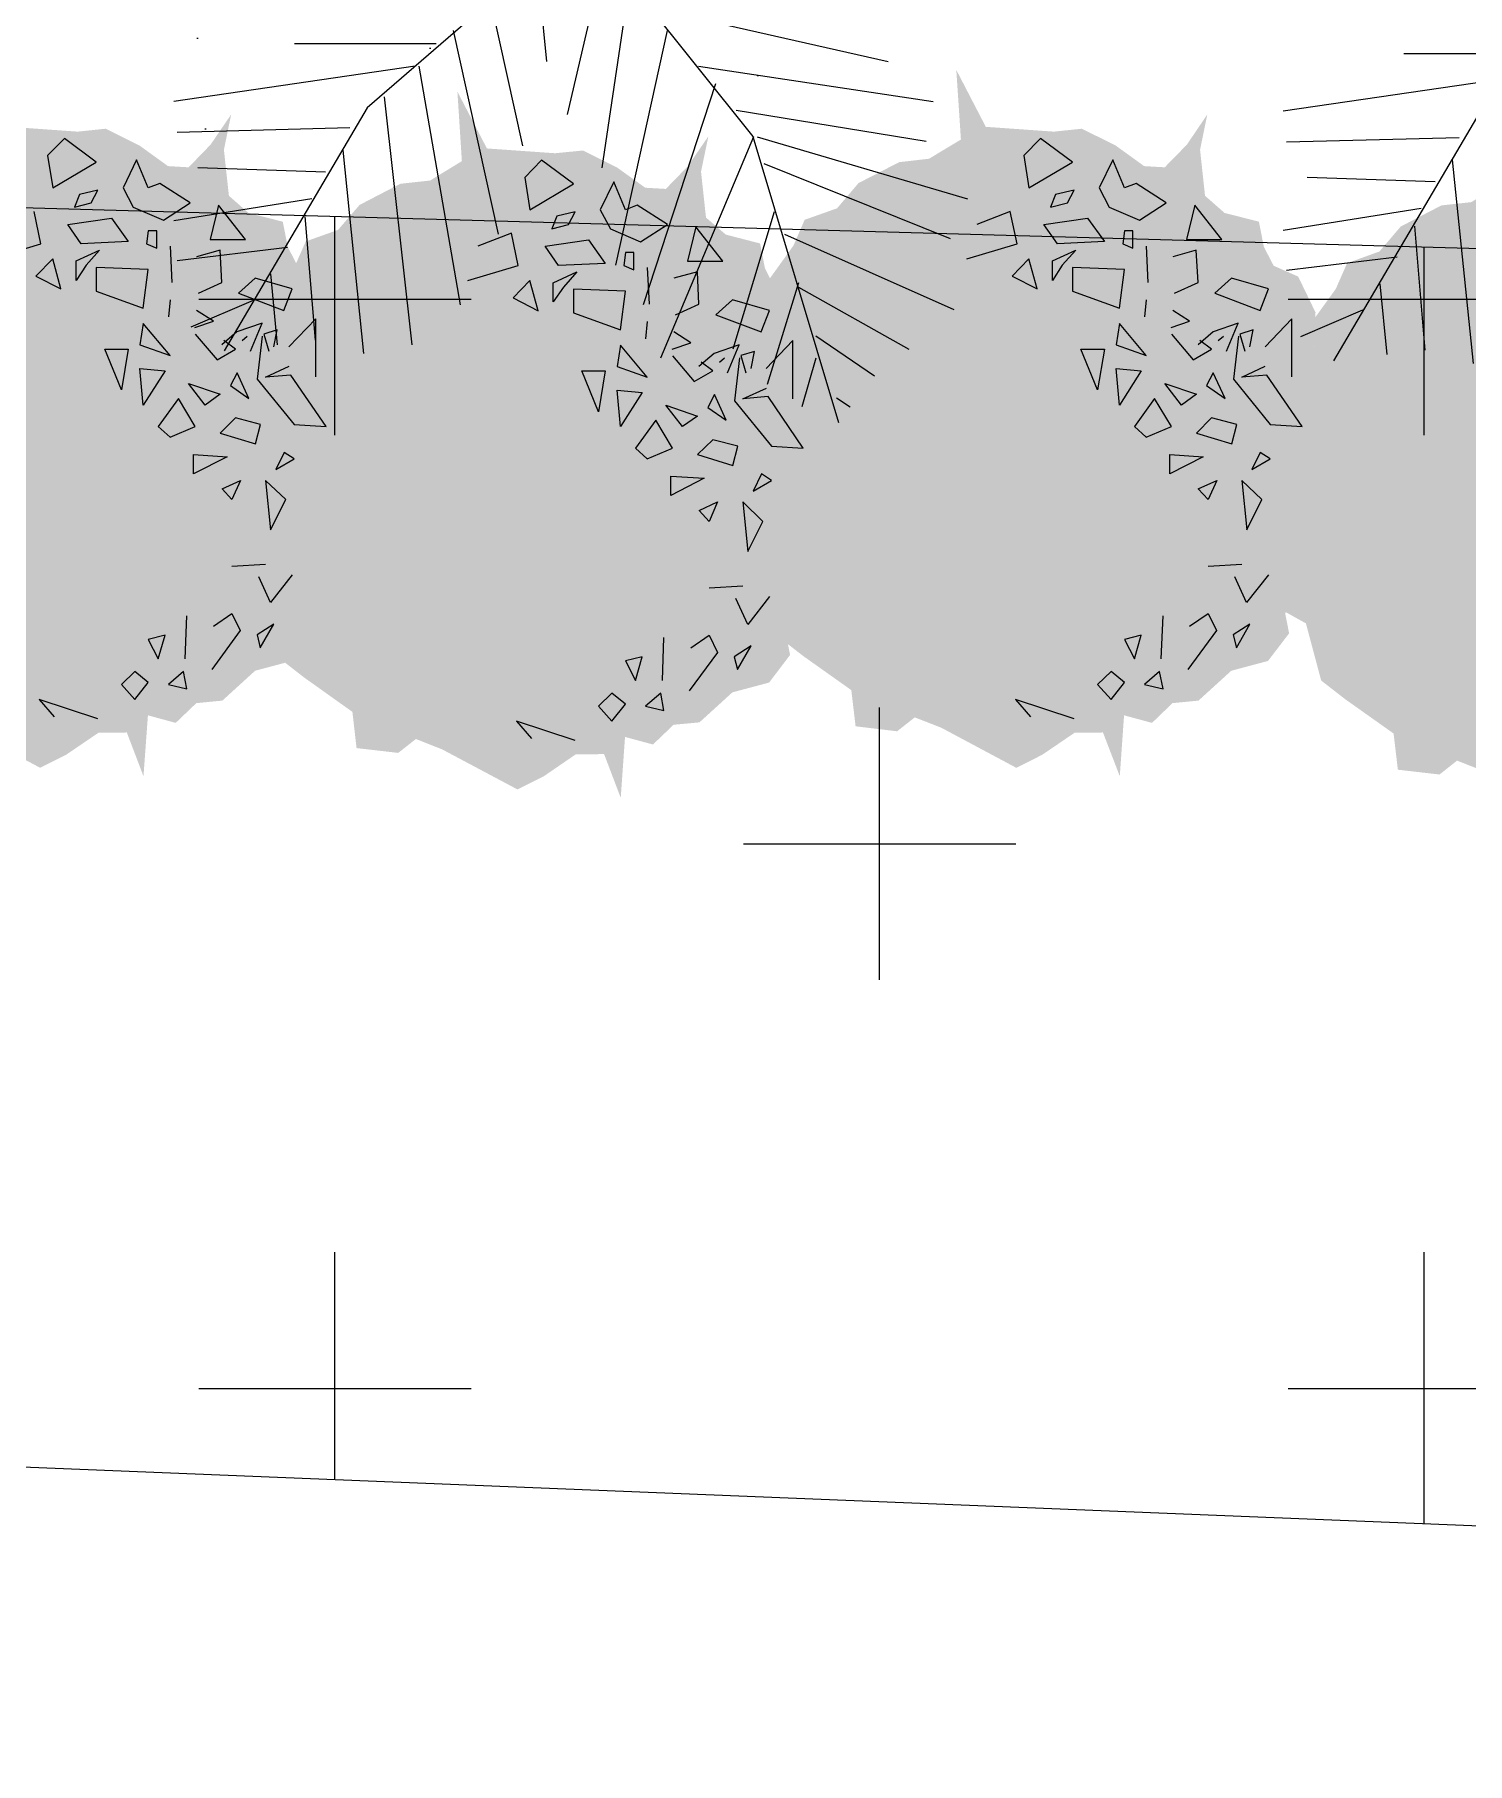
# Model space of a CAD drawing. Header units: millimetres. Extents: x 1933 to 24107, y 1228 to 18074.
# Drawn here: x 19422 to 20257, y 1228 to 2235 of the extents above; entities that cross this region are included whole.
import ezdxf

# ---------------------------------------------------------------- set-up
doc = ezdxf.new("R2010")
doc.units = ezdxf.units.MM
doc.layers.add('marc det', color=74, linetype='Continuous', lineweight=18)
doc.styles.add('ATTR', font='romans.shx', dxfattribs={"width": 0.8, "height": 0.470416})

# ---------------------------------------------------------------- blocks, each defined once
blk = doc.blocks.new('fff')
at = {"color": 93}
for p, q in [((80686.8, 24306.7), (80654.6, 24332.5)), ((80799.9, 23710.9), (80683.3, 24344.1)), ((80698.9, 24286.1), (80727, 24332.5)), ((80702.9, 24234.5), (80610.4, 24296.4)), ((80715, 24193.2), (80771.3, 24260.3)), ((80735.1, 24110.7), (80851.8, 24244.8)), ((80719, 24152), (80558.1, 24229.3)), ((80743.1, 24017.9), (80916.2, 24229.3)), ((80743.1, 24023), (80525.9, 24162.3)), ((80767.3, 23894.1), (80896, 24131.3)), ((81099.8, 23810.9), (81333.1, 24110.8)), ((81101.3, 23811.5), (81145.5, 24110.7)), ((81290.4, 24115.9), (81302.4, 24074.6)), ((80759.2, 23925), (80493.7, 24105.5)), ((81230, 24090.1), (81266.2, 24028.2)), ((81189.8, 24074.6), (81213.9, 23961.1)), ((80980.5, 23775.4), (81057, 24059.1)), ((81044.9, 23790.9), (81105.3, 24069.4)), ((81153.6, 24054), (81161.6, 23894.1)), ((81286.3, 24043.6), (81366.8, 24054)), ((80260.3, 23945.6), (80252.3, 24033.3)), ((80316.6, 24028.2), (80328.7, 23883.7)), ((80405.2, 24023), (80529.9, 23754.8)), ((80450.1, 23760.9), (80216.8, 23994.2)), ((80373, 24002.4), (80413.2, 23796.1)), ((80638.5, 23734.2), (80457.5, 23992.1)), ((80787.4, 23785.7), (80900.1, 24007.5)), ((80912.1, 23749.6), (80996.6, 24002.4)), ((81250.1, 23997.2), (81342.7, 23986.9)), ((80529.9, 23976.6), (80767.3, 23863.1)), ((80843.7, 23729), (80924.2, 23981.7)), ((80272.4, 23930.2), (80179.8, 23914.7)), ((81201.8, 23930.2), (81334.6, 23909.5)), ((81169.6, 23894.1), (81342.7, 23832.2)), ((80348.8, 23863.1), (80187.9, 23832.2)), ((80570.1, 23863.1), (80787.4, 23765.1)), ((81129.4, 23847.6), (81334.6, 23780.6)), ((80799.9, 23710.9), (81099.8, 23810.9)), ((81069.1, 23796.1), (81318.5, 23729)), ((80429.3, 23780.6), (80220.1, 23770.3)), ((81000.7, 23775.4), (81189.8, 23672.3)), ((80485.6, 23749.6), (80268.4, 23646.5)), ((80799.9, 23710.9), (80450.1, 23760.9)), ((80924.2, 23749.6), (81141.5, 23646.5)), ((80562.1, 23744.5), (80377, 23620.7)), ((80622.4, 23734.2), (80465.5, 23605.2)), ((80871.9, 23729), (81089.2, 23615.5)), ((80799.9, 23710.9), (80550, 23494.4)), ((80727, 23723.8), (80562.1, 23620.7)), ((80799.9, 23710.9), (80999.9, 23461)), ((80747.2, 23672.3), (80759.2, 23548.5)), ((80827.6, 23677.4), (80783.4, 23486.6)), ((80819.6, 23682.6), (81069.1, 23605.2)), ((80727, 23646.5), (80578.2, 23600)), ((80855.8, 23641.3), (80823.6, 23424.7)), ((80694.9, 23615.5), (80731.1, 23450.4)), ((80884, 23610.4), (81157.6, 23548.5)), ((80630.5, 23569.1), (80465.5, 23569.1)), ((80650.6, 23584.6), (80702.9, 23347.3)), ((80900.1, 23584.6), (80839.7, 23311.2)), ((80606.3, 23543.3), (80324.7, 23502)), ((80610.4, 23543.3), (80658.7, 23264.7)), ((80936.3, 23543.3), (81209.9, 23502)), ((80570.1, 23507.2), (80602.3, 23218.3)), ((80956.4, 23522.7), (80871.9, 23264.7)), ((80550, 23494.4), (80383.4, 23211.1)), ((80980.5, 23491.7), (81201.8, 23455.6)), ((80529.9, 23471.1), (80328.7, 23465.9)), ((80521.8, 23445.3), (80546, 23208)), ((81000.7, 23460.8), (80892, 23202.8)), ((80999.9, 23461), (81099.8, 23127.8)), ((81004.7, 23460.8), (81250.1, 23388.5)), ((80501.7, 23419.5), (80352.8, 23424.7)), ((81012.7, 23429.8), (81230, 23342.1)), ((80485.6, 23388.5), (80324.7, 23362.8)), ((80477.6, 23367.9), (80489.7, 23223.5)), ((81024.8, 23373.1), (80976.5, 23213.2)), ((81036.9, 23347.3), (81234, 23259.6)), ((80457.5, 23331.8), (80328.7, 23316.3)), ((80437.3, 23300.9), (80445.4, 23218.3)), ((81053, 23290.5), (81016.7, 23171.9)), ((81053, 23285.4), (81181.7, 23213.2)), ((80417.2, 23269.9), (80344.8, 23239)), ((81073.1, 23228.6), (81141.5, 23182.2)), ((81073.1, 23202.8), (81057, 23146.1)), ((81097.2, 23156.4), (81113.3, 23146.1))]:
    blk.add_line(p, q, dxfattribs=at)
at = {"color": 93, "style": 'ATTR', "width": 0.8, "flags": 9}
blk.add_attdef('ESTCODE', (80799.9, 23710.9), '', height=0.00304, dxfattribs=at)

msp = doc.modelspace()

# ---------------------------------------------------------------- hatches: boundary and pattern name
at = {"lineweight": 25}
h = msp.add_hatch(dxfattribs=at)
h.set_pattern_fill('AR-CONC', color=40, style=0)
h.set_pattern_definition([(50, (-71708.95, -10673.7), (182.18467, -15.93909), [19.05, -209.55]), (355, (-71708.95, -10673.7), (-35.24283, 191.05664), [15.24, -167.64]), (100.451, (-71693.77, -10675.03), (146.9425, 175.1167), [16.19, -178.09]), (46.1842, (-71708.95, -10622.9), (271.07904, -42.04233), [28.575, -314.325]), (96.6356, (-71686.36, -10626.4), (237.4042, 247.42556), [24.285, -267.135]), (351.184, (-71708.95, -10622.9), (237.4046, 247.4251), [22.86, -251.46]), (21, (-71683.55, -10635.6), (151.61488, -102.26552), [19.05, -209.55]), (326, (-71683.55, -10635.6), (61.80203, 184.18797), [15.24, -167.64]), (71.4514, (-71670.91, -10644.12), (213.4165, 81.92286), [16.19, -178.09]), (37.5, (-71708.95, -10673.7), (3.088603, 84.55504), [0, -165.608, 0, -170.18, 0, -168.275]), (7.5, (-71708.95, -10673.7), (66.81966, 100.180575), [0, -97.028, 0, -161.798, 0, -64.135]), (327.5, (-71765.59, -10673.7), (135.590595, -5.728744), [0, -63.5, 0, -198.12, 0, -262.89]), (317.5, (-71790.99, -10673.7), (148.12918, 25.42649), [0, -82.55, 0, -131.572, 0, -186.69])])
edge = h.paths.add_edge_path()
edge.add_arc((19847.7, 2412.2), 207.5, 0, 360)
h = msp.add_hatch(dxfattribs=at)
h.set_pattern_fill('AR-CONC', color=151, style=0)
h.set_pattern_definition([(50, (-72031, -10704.84), (182.18467, -15.93909), [19.05, -209.55]), (355, (-72031, -10704.84), (-35.24283, 191.05664), [15.24, -167.64]), (100.451, (-72015.81, -10706.17), (146.9425, 175.1167), [16.19, -178.09]), (46.1842, (-72031, -10654.04), (271.07904, -42.04233), [28.575, -314.325]), (96.6356, (-72008.4, -10657.54), (237.4042, 247.42556), [24.285, -267.135]), (351.184, (-72031, -10654.04), (237.4046, 247.4251), [22.86, -251.46]), (21, (-72005.6, -10666.74), (151.61488, -102.26552), [19.05, -209.55]), (326, (-72005.6, -10666.74), (61.80203, 184.18797), [15.24, -167.64]), (71.4514, (-71992.96, -10675.26), (213.4165, 81.92286), [16.19, -178.09]), (37.5, (-72030.996, -10704.84), (3.088603, 84.55504), [0, -165.608, 0, -170.18, 0, -168.275]), (7.5, (-72031, -10704.84), (66.81966, 100.180575), [0, -97.028, 0, -161.798, 0, -64.135]), (327.5, (-72087.64, -10704.84), (135.590595, -5.728744), [0, -63.5, 0, -198.12, 0, -262.89]), (317.5, (-72113.04, -10704.84), (148.12918, 25.42649), [0, -82.55, 0, -131.572, 0, -186.69])])
edge = h.paths.add_edge_path()
edge.add_arc((19525.6, 2381.1), 207.5, 0, 360)
h = msp.add_hatch()
h.set_pattern_fill('CROSS', color=92, scale=50, style=0)
h.set_pattern_definition([(0, (-364657.85, -207469.06), (317.5, 317.5), [158.75, -476.25]), (90, (-364578.47, -207548.43), (-317.5, 317.5), [158.75, -476.25])])
h.paths.add_polyline_path([(16430.1, 2218.9, 0.281353), (17013.3, 1497.4), (23693.5, 1227.6), (23731, 2012.8)])
at = {"layer": 'marc det'}
for points in [[(19277.7, 1917.5), (19286.6, 1884.2), (19300.6, 1873.3), (19328.8, 1853.3), (19331.2, 1832.2), (19355.5, 1829.3), (19365.8, 1837.4), (19381.2, 1831.4), (19425, 1808), (19440.1, 1815.6), (19458.9, 1828.4), (19475.5, 1828.6), (19485.2, 1803.1), (19487.8, 1838.6), (19504, 1834.2), (19516, 1845.7), (19531.2, 1847.2), (19550.3, 1864.6), (19571.7, 1870.3), (19583.9, 1886.4), (19581.6, 1898.2), (19590.5, 1913.6), (19610.4, 1920.6), (19635.6, 1925.5), (19616.7, 1930.9), (19601.5, 1947.7), (19608.1, 1968.8), (19617.2, 1982.7), (19611.5, 1999.9), (19611.4, 2018.1), (19624.5, 2029.8), (19609.4, 2034.4), (19598.5, 2053.6), (19599.3, 2073.5), (19589.3, 2094.4), (19575, 2100.7), (19569.3, 2111.7), (19566.4, 2126.4), (19546.4, 2131.5), (19535, 2141.5), (19532.1, 2168.3), (19536.3, 2188.9), (19524.3, 2171.3), (19511.5, 2158.1), (19499.5, 2158.8), (19482.9, 2170.8), (19463.2, 2180.6), (19446.9, 2178.9), (19407.2, 2181.7), (19390, 2214.9), (19392.6, 2174.3), (19374.1, 2163.1), (19356.7, 2161.1), (19333, 2148.9), (19320.4, 2134.2), (19301.6, 2127.5), (19295.1, 2112.5), (19281.1, 2093), (19282.7, 2077), (19255.7, 2077.4), (19276.9, 2060.3), (19260.3, 2054), (19256, 2045.5), (19250.1, 2025.2), (19254.9, 2021), (19257.6, 1983.5), (19251.3, 1973.1), (19258.5, 1954.7), (19256.5, 1940.7), (19238, 1926.4), (19216.8, 1913.1), (19237.1, 1918.6), (19265.7, 1924.2)], [(19846.7, 1917.5), (19855.6, 1884.2), (19869.6, 1873.3), (19897.8, 1853.3), (19900.3, 1832.2), (19924.5, 1829.3), (19934.8, 1837.4), (19950.2, 1831.4), (19994, 1808), (20009.1, 1815.6), (20027.9, 1828.4), (20044.5, 1828.6), (20054.3, 1803.1), (20056.8, 1838.6), (20073.1, 1834.2), (20085, 1845.7), (20100.2, 1847.2), (20119.3, 1864.6), (20140.7, 1870.3), (20153, 1886.4), (20150.7, 1898.2), (20159.5, 1913.6), (20179.5, 1920.6), (20204.6, 1925.5), (20185.7, 1930.9), (20170.6, 1947.7), (20177.1, 1968.8), (20186.2, 1982.7), (20180.5, 1999.9), (20180.5, 2018.1), (20193.6, 2029.8), (20178.4, 2034.4), (20167.5, 2053.6), (20168.4, 2073.5), (20158.3, 2094.4), (20144, 2100.7), (20138.3, 2111.7), (20135.4, 2126.4), (20115.4, 2131.5), (20104, 2141.5), (20101.1, 2168.3), (20105.3, 2188.9), (20093.4, 2171.3), (20080.5, 2158.1), (20068.5, 2158.8), (20051.9, 2170.8), (20032.2, 2180.6), (20015.9, 2178.9), (19976.2, 2181.7), (19959, 2214.9), (19961.7, 2174.3), (19943.1, 2163.1), (19925.7, 2161.1), (19902, 2148.9), (19889.5, 2134.2), (19870.6, 2127.5), (19864.1, 2112.5), (19850.1, 2093), (19851.7, 2077), (19824.7, 2077.4), (19845.9, 2060.3), (19829.3, 2054), (19825.1, 2045.5), (19819.1, 2025.2), (19824, 2021), (19826.6, 1983.5), (19820.3, 1973.1), (19827.5, 1954.7), (19825.5, 1940.7), (19807, 1926.4), (19785.9, 1913.1), (19806.1, 1918.6), (19834.7, 1924.2)], [(19555.9, 1904.8), (19564.8, 1871.6), (19578.8, 1860.7), (19607, 1840.6), (19609.4, 1819.5), (19633.7, 1816.7), (19644, 1824.8), (19659.4, 1818.7), (19703.2, 1795.4), (19718.3, 1802.9), (19737.1, 1815.8), (19753.7, 1816), (19763.4, 1790.5), (19765.9, 1826), (19782.2, 1821.6), (19794.2, 1833.1), (19809.3, 1834.5), (19828.5, 1852), (19849.9, 1857.7), (19862.1, 1873.8), (19859.8, 1885.5), (19868.7, 1900.9), (19888.6, 1907.9), (19913.8, 1912.9), (19894.9, 1918.3), (19879.7, 1935.1), (19886.3, 1956.1), (19895.4, 1970.1), (19889.6, 1987.2), (19889.6, 2005.5), (19902.7, 2017.2), (19887.6, 2021.8), (19876.7, 2040.9), (19877.5, 2060.9), (19867.5, 2081.7), (19853.2, 2088), (19847.5, 2099.1), (19844.6, 2113.7), (19824.6, 2118.9), (19813.1, 2128.8), (19810.2, 2155.6), (19814.5, 2176.2), (19802.5, 2158.7), (19789.7, 2145.5), (19777.7, 2146.2), (19761.1, 2158.1), (19741.4, 2167.9), (19725.1, 2166.3), (19685.4, 2169.1), (19668.2, 2202.2), (19670.8, 2161.7), (19652.3, 2150.4), (19634.9, 2148.5), (19611.2, 2136.2), (19598.6, 2121.6), (19579.8, 2114.9), (19573.2, 2099.9), (19559.3, 2080.4), (19560.8, 2064.3), (19533.9, 2064.8), (19555.1, 2047.6), (19538.5, 2041.3), (19534.2, 2032.9), (19528.3, 2012.5), (19533.1, 2008.3), (19535.8, 1970.8), (19529.5, 1960.5), (19536.7, 1942.1), (19534.7, 1928), (19516.1, 1913.7), (19495, 1900.5), (19515.3, 1906), (19543.9, 1911.6)], [(20162.8, 1892.2), (20171.7, 1858.9), (20185.7, 1848), (20213.9, 1828), (20216.4, 1806.9), (20240.7, 1804.1), (20250.9, 1812.2), (20266.4, 1806.1), (20310.1, 1782.7), (20325.2, 1790.3), (20344.1, 1803.1), (20360.6, 1803.3), (20370.4, 1777.9), (20372.9, 1813.4), (20389.2, 1809), (20401.2, 1820.4), (20416.3, 1821.9), (20435.4, 1839.3), (20456.8, 1845.1), (20469.1, 1861.2), (20466.8, 1872.9), (20475.6, 1888.3), (20495.6, 1895.3), (20520.7, 1900.2), (20501.9, 1905.6), (20486.7, 1922.4), (20493.2, 1943.5), (20502.3, 1957.5), (20496.6, 1974.6), (20496.6, 1992.8), (20509.7, 2004.5), (20494.6, 2009.2), (20483.7, 2028.3), (20484.5, 2048.2), (20474.5, 2069.1), (20460.2, 2075.4), (20454.4, 2086.4), (20451.5, 2101.1), (20431.5, 2106.3), (20420.1, 2116.2), (20417.2, 2143), (20421.5, 2163.6), (20409.5, 2146), (20396.7, 2132.9), (20384.7, 2133.6), (20368.1, 2145.5), (20348.3, 2155.3), (20332.1, 2153.6), (20292.4, 2156.5), (20275.2, 2189.6), (20277.8, 2149), (20259.2, 2137.8), (20241.8, 2135.9), (20218.1, 2123.6), (20205.6, 2109), (20186.8, 2102.2), (20180.2, 2087.2), (20166.2, 2067.8), (20167.8, 2051.7), (20140.8, 2052.1), (20162, 2035), (20145.5, 2028.7), (20141.2, 2020.2), (20135.2, 1999.9), (20140.1, 1995.7), (20142.7, 1958.2), (20136.5, 1947.8), (20143.6, 1929.5), (20141.6, 1915.4), (20123.1, 1901.1), (20102, 1887.8), (20122.3, 1893.3), (20150.8, 1898.9)]]:
    msp.add_hatch(color=102, dxfattribs=at).paths.add_polyline_path(points)

# ---------------------------------------------------------------- linework, layer by layer
for p, q in [((16429.7, 2219), (23731, 2012.8)), ((17013.3, 1497.4), (23693.5, 1227.6))]:
    msp.add_line(p, q)
at = {"color": 96}
for p, q in [((19439.1, 2174.9), (19429.3, 2164.9)), ((19457.7, 2161.1), (19439.1, 2174.9)), ((20008.1, 2174.9), (19998.4, 2164.9)), ((20026.7, 2161.1), (20008.1, 2174.9)), ((19429.3, 2164.9), (19432.3, 2146.1)), ((19432.3, 2146.1), (19457.7, 2161.1)), ((19481.1, 2162.4), (19473.3, 2146.1)), ((19488, 2146.1), (19481.1, 2162.4)), ((19717.3, 2162.3), (19707.5, 2152.2)), ((19735.9, 2148.5), (19717.3, 2162.3)), ((19998.4, 2164.9), (20001.3, 2146.1)), ((20001.3, 2146.1), (20026.7, 2161.1)), ((20050.2, 2162.4), (20042.3, 2146.1)), ((20057, 2146.1), (20050.2, 2162.4)), ((19494.8, 2148.6), (19488, 2146.1)), ((19512.4, 2137.3), (19494.8, 2148.6)), ((19707.5, 2152.2), (19710.4, 2133.4)), ((19710.4, 2133.4), (19735.9, 2148.5)), ((19759.3, 2149.7), (19751.5, 2133.4)), ((19766.2, 2133.4), (19759.3, 2149.7)), ((20063.8, 2148.6), (20057, 2146.1)), ((20081.4, 2137.3), (20063.8, 2148.6)), ((19447.9, 2142.3), (19445, 2134.8)), ((19445, 2134.8), (19454.7, 2137.3)), ((19458.6, 2144.8), (19447.9, 2142.3)), ((19454.7, 2137.3), (19458.6, 2144.8)), ((19473.3, 2146.1), (19479.2, 2134.8)), ((19496.8, 2127.3), (19512.4, 2137.3)), ((20016.9, 2142.3), (20014, 2134.8)), ((20014, 2134.8), (20023.8, 2137.3)), ((20027.7, 2144.8), (20016.9, 2142.3)), ((20023.8, 2137.3), (20027.7, 2144.8)), ((20042.3, 2146.1), (20048.2, 2134.8)), ((20065.8, 2127.3), (20081.4, 2137.3)), ((19425.4, 2113.5), (19421.5, 2132.3)), ((19441.1, 2124.8), (19466.5, 2128.5)), ((19466.5, 2128.5), (19476.2, 2114.8)), ((19479.2, 2134.8), (19496.8, 2127.3)), ((19529, 2136), (19524.1, 2116)), ((19544.7, 2116), (19529, 2136)), ((19726.1, 2129.7), (19723.2, 2122.2)), ((19736.8, 2132.2), (19726.1, 2129.7)), ((19732.9, 2124.7), (19736.8, 2132.2)), ((19751.5, 2133.4), (19757.4, 2122.2)), ((19773, 2136), (19766.2, 2133.4)), ((19790.6, 2124.7), (19773, 2136)), ((19990.5, 2132.3), (19971, 2124.8)), ((19994.4, 2113.5), (19990.5, 2132.3)), ((20010.1, 2124.8), (20035.5, 2128.5)), ((20035.5, 2128.5), (20045.3, 2114.8)), ((20048.2, 2134.8), (20065.8, 2127.3)), ((20098.1, 2136), (20093.2, 2116)), ((20113.7, 2116), (20098.1, 2136)), ((19448.9, 2113.5), (19441.1, 2124.8)), ((19488, 2121), (19487, 2113.5)), ((19492.9, 2121), (19488, 2121)), ((19492.9, 2111), (19492.9, 2121)), ((19699.7, 2119.7), (19680.1, 2112.1)), ((19703.6, 2100.9), (19699.7, 2119.7)), ((19723.2, 2122.2), (19732.9, 2124.7)), ((19757.4, 2122.2), (19775, 2114.6)), ((19775, 2114.6), (19790.6, 2124.7)), ((19807.2, 2123.4), (19802.3, 2103.4)), ((19822.9, 2103.4), (19807.2, 2123.4)), ((20017.9, 2113.5), (20010.1, 2124.8)), ((20057, 2121), (20056, 2113.5)), ((20061.9, 2121), (20057, 2121)), ((20061.9, 2111), (20061.9, 2121)), ((19396.1, 2104.7), (19425.4, 2113.5)), ((19445.9, 2103.5), (19459.6, 2109.7)), ((19476.2, 2114.8), (19448.9, 2113.5)), ((19459.6, 2109.7), (19451.8, 2101)), ((19487, 2113.5), (19492.9, 2111)), ((19500.7, 2112.2), (19501.7, 2090.9)), ((19529.9, 2109.8), (19516.2, 2106)), ((19524.1, 2116), (19544.7, 2116)), ((19530.9, 2091), (19529.9, 2109.8)), ((19719.3, 2112.1), (19744.7, 2115.9)), ((19727.1, 2100.9), (19719.3, 2112.1)), ((19744.7, 2115.9), (19754.4, 2102.1)), ((19766.2, 2108.4), (19765.2, 2100.9)), ((19771.1, 2108.4), (19766.2, 2108.4)), ((19771.1, 2098.4), (19771.1, 2108.4)), ((19965.1, 2104.7), (19994.4, 2113.5)), ((20015, 2103.5), (20028.7, 2109.7)), ((20045.3, 2114.8), (20017.9, 2113.5)), ((20028.7, 2109.7), (20020.8, 2101)), ((20056, 2113.5), (20061.9, 2111)), ((20069.7, 2112.2), (20070.7, 2090.9)), ((20098.9, 2109.8), (20085.2, 2106)), ((20093.2, 2116), (20113.7, 2116)), ((20099.9, 2091), (20098.9, 2109.8)), ((19432.3, 2104.7), (19422.5, 2094.7)), ((19437.1, 2087.2), (19432.3, 2104.7)), ((19445.9, 2092.2), (19445.9, 2103.5)), ((19451.8, 2101), (19445.9, 2092.2)), ((19457.7, 2099.7), (19457.7, 2085.9)), ((19488, 2098.5), (19457.7, 2099.7)), ((19485.1, 2075.9), (19488, 2098.5)), ((19674.3, 2092.1), (19703.6, 2100.9)), ((19724.1, 2090.8), (19737.8, 2097.1)), ((19754.4, 2102.1), (19727.1, 2100.9)), ((19737.8, 2097.1), (19730, 2088.3)), ((19765.2, 2100.9), (19771.1, 2098.4)), ((19778.9, 2099.6), (19779.9, 2078.3)), ((19808.1, 2097.2), (19794.4, 2093.4)), ((19802.3, 2103.4), (19822.9, 2103.4)), ((19809, 2078.4), (19808.1, 2097.2)), ((20001.3, 2104.7), (19991.5, 2094.7)), ((20006.2, 2087.2), (20001.3, 2104.7)), ((20015, 2092.2), (20015, 2103.5)), ((20020.8, 2101), (20015, 2092.2)), ((20026.7, 2099.7), (20026.7, 2085.9)), ((20057, 2098.5), (20026.7, 2099.7)), ((20054.1, 2075.9), (20057, 2098.5)), ((19422.5, 2094.7), (19437.1, 2087.2)), ((19517.2, 2084.7), (19530.9, 2091)), ((19550.4, 2093.5), (19540.6, 2084.7)), ((19571.9, 2087.2), (19550.4, 2093.5)), ((19567, 2074.7), (19571.9, 2087.2)), ((19710.4, 2092.1), (19700.7, 2082.1)), ((19715.3, 2074.5), (19710.4, 2092.1)), ((19724.1, 2079.6), (19724.1, 2090.8)), ((19730, 2088.3), (19724.1, 2079.6)), ((19735.9, 2087.1), (19735.9, 2073.3)), ((19766.2, 2085.8), (19735.9, 2087.1)), ((19991.5, 2094.7), (20006.2, 2087.2)), ((20086.2, 2084.7), (20099.9, 2091)), ((20119.4, 2093.5), (20109.7, 2084.7)), ((20140.9, 2087.2), (20119.4, 2093.5)), ((20136.1, 2074.7), (20140.9, 2087.2)), ((19457.7, 2085.9), (19485.1, 2075.9)), ((19500.7, 2080.9), (19499.7, 2070.9)), ((19540.6, 2084.7), (19567, 2074.7)), ((19700.7, 2082.1), (19715.3, 2074.5)), ((19763.2, 2063.3), (19766.2, 2085.8)), ((19795.4, 2072.1), (19809, 2078.4)), ((19828.6, 2080.9), (19818.8, 2072.1)), ((19850.1, 2074.6), (19828.6, 2080.9)), ((20026.7, 2085.9), (20054.1, 2075.9)), ((20069.7, 2080.9), (20068.7, 2070.9)), ((20109.7, 2084.7), (20136.1, 2074.7)), ((19485.1, 2067.1), (19483.1, 2054.6)), ((19500.7, 2048.3), (19485.1, 2067.1)), ((19515.2, 2064.7), (19526, 2068.4)), ((19526, 2068.4), (19516.2, 2074.7)), ((19554.3, 2067.2), (19539.7, 2062.2)), ((19547.5, 2050.9), (19554.3, 2067.2)), ((19585.6, 2069.7), (19570, 2053.4)), ((19585.6, 2035.9), (19585.6, 2069.7)), ((19735.9, 2073.3), (19763.2, 2063.3)), ((19778.9, 2068.3), (19777.9, 2058.2)), ((19818.8, 2072.1), (19845.2, 2062.1)), ((19845.2, 2062.1), (19850.1, 2074.6)), ((20054.1, 2067.1), (20052.1, 2054.6)), ((20069.7, 2048.3), (20054.1, 2067.1)), ((20084.2, 2064.7), (20095, 2068.4)), ((20095, 2068.4), (20085.2, 2074.7)), ((20123.3, 2067.2), (20108.7, 2062.2)), ((20116.5, 2050.9), (20123.3, 2067.2)), ((20154.6, 2069.7), (20139, 2053.4)), ((20154.6, 2035.9), (20154.6, 2069.7)), ((19515.4, 2060.9), (19528.1, 2045.8)), ((19539.7, 2062.2), (19530.9, 2054.7)), ((19538.8, 2052.1), (19532, 2057.1)), ((19542.7, 2057.1), (19545.7, 2059.6)), ((19554.4, 2059.6), (19551.5, 2034.5)), ((19563.1, 2063.4), (19555.3, 2060.9)), ((19555.3, 2060.9), (19558.2, 2050.9)), ((19561.2, 2053.4), (19563.1, 2063.4)), ((19804.2, 2055.8), (19794.4, 2062.1)), ((19863.8, 2057.1), (19848.1, 2040.8)), ((19863.8, 2023.2), (19863.8, 2057.1)), ((20084.4, 2060.9), (20097.1, 2045.8)), ((20108.7, 2062.2), (20099.9, 2054.7)), ((20107.8, 2052.1), (20101, 2057.1)), ((20111.7, 2057.1), (20114.7, 2059.6)), ((20123.5, 2059.6), (20120.5, 2034.5)), ((20132.1, 2063.4), (20124.3, 2060.9)), ((20124.3, 2060.9), (20127.2, 2050.9)), ((20130.2, 2053.4), (20132.1, 2063.4)), ((19472.3, 2028.3), (19462.6, 2052.1)), ((19462.6, 2052.1), (19476.2, 2052.1)), ((19476.2, 2052.1), (19472.3, 2028.3)), ((19483.1, 2054.6), (19500.7, 2048.3)), ((19528.1, 2045.8), (19538.8, 2052.1)), ((19763.2, 2054.5), (19761.3, 2042)), ((19778.9, 2035.7), (19763.2, 2054.5)), ((19793.4, 2052), (19804.2, 2055.8)), ((19793.5, 2048.2), (19806.2, 2033.2)), ((19817.8, 2049.5), (19809, 2042)), ((19832.5, 2054.6), (19817.8, 2049.5)), ((19820.9, 2044.5), (19823.8, 2047)), ((19825.7, 2038.3), (19832.5, 2054.6)), ((19832.6, 2047), (19829.7, 2021.9)), ((19841.3, 2050.8), (19833.5, 2048.3)), ((19833.5, 2048.3), (19836.4, 2038.3)), ((19839.4, 2040.8), (19841.3, 2050.8)), ((20041.4, 2028.3), (20031.6, 2052.1)), ((20031.6, 2052.1), (20045.3, 2052.1)), ((20045.3, 2052.1), (20041.4, 2028.3)), ((20052.1, 2054.6), (20069.7, 2048.3)), ((20097.1, 2045.8), (20107.8, 2052.1)), ((19483.1, 2040.8), (19497.8, 2039.5)), ((19485.1, 2019.5), (19483.1, 2040.8)), ((19497.8, 2039.5), (19485.1, 2019.5)), ((19539.8, 2038.3), (19535.9, 2030.8)), ((19546.6, 2023.3), (19539.8, 2038.3)), ((19556.4, 2035.8), (19570.1, 2042.1)), ((19571.1, 2037), (19556.4, 2035.8)), ((19591.6, 2007), (19571.1, 2037)), ((19750.5, 2015.6), (19740.7, 2039.5)), ((19740.7, 2039.5), (19754.4, 2039.5)), ((19754.4, 2039.5), (19750.5, 2015.6)), ((19761.3, 2042), (19778.9, 2035.7)), ((19806.2, 2033.2), (19817, 2039.5)), ((19817, 2039.5), (19810.2, 2044.5)), ((20052.1, 2040.8), (20066.8, 2039.5)), ((20054.1, 2019.5), (20052.1, 2040.8)), ((20066.8, 2039.5), (20054.1, 2019.5)), ((20108.8, 2038.3), (20104.9, 2030.8)), ((20115.7, 2023.3), (20108.8, 2038.3)), ((20125.4, 2035.8), (20139.1, 2042.1)), ((20140.1, 2037), (20125.4, 2035.8)), ((20160.6, 2007), (20140.1, 2037)), ((19521.2, 2019.5), (19511.4, 2032)), ((19511.4, 2032), (19530, 2025.8)), ((19535.9, 2030.8), (19546.6, 2023.3)), ((19551.5, 2034.5), (19573, 2008.2)), ((19761.3, 2028.2), (19775.9, 2026.9)), ((19763.2, 2006.9), (19761.3, 2028.2)), ((19775.9, 2026.9), (19763.2, 2006.9)), ((19834.6, 2023.2), (19848.3, 2029.4)), ((20090.2, 2019.5), (20080.5, 2032)), ((20080.5, 2032), (20099, 2025.8)), ((20104.9, 2030.8), (20115.7, 2023.3)), ((20120.5, 2034.5), (20142, 2008.2)), ((19505.6, 2023.3), (19493.8, 2007)), ((19515.4, 2007), (19505.6, 2023.3)), ((19530, 2025.8), (19521.2, 2019.5)), ((19799.4, 2006.9), (19789.6, 2019.4)), ((19789.6, 2019.4), (19808.2, 2013.1)), ((19818, 2025.7), (19814.1, 2018.1)), ((19814.1, 2018.1), (19824.8, 2010.6)), ((19824.8, 2010.6), (19818, 2025.7)), ((19829.7, 2021.9), (19851.2, 1995.6)), ((19849.3, 2024.4), (19834.6, 2023.2)), ((19869.8, 1994.3), (19849.3, 2024.4)), ((20074.6, 2023.3), (20062.9, 2007)), ((20084.4, 2007), (20074.6, 2023.3)), ((20099, 2025.8), (20090.2, 2019.5)), ((19493.8, 2007), (19500.7, 2000.7)), ((19500.7, 2000.7), (19515.4, 2007)), ((19538.8, 2012), (19530, 2003.2)), ((19553.5, 2008.2), (19538.8, 2012)), ((19550.5, 1996.9), (19553.5, 2008.2)), ((19573, 2008.2), (19591.6, 2007)), ((19783.8, 2010.6), (19772, 1994.3)), ((19793.5, 1994.3), (19783.8, 2010.6)), ((19808.2, 2013.1), (19799.4, 2006.9)), ((20062.9, 2007), (20069.7, 2000.7)), ((20069.7, 2000.7), (20084.4, 2007)), ((20107.8, 2012), (20099, 2003.2)), ((20122.5, 2008.2), (20107.8, 2012)), ((20119.6, 1996.9), (20122.5, 2008.2)), ((20142, 2008.2), (20160.6, 2007)), ((19530, 2003.2), (19550.5, 1996.9)), ((19817, 1999.3), (19808.2, 1990.6)), ((19831.7, 1995.6), (19817, 1999.3)), ((20099, 2003.2), (20119.6, 1996.9)), ((19514.4, 1979.4), (19514.4, 1990.7)), ((19514.4, 1990.7), (19533.9, 1989.4)), ((19533.9, 1989.4), (19514.4, 1979.4)), ((19567.2, 1991.9), (19562.3, 1981.9)), ((19562.3, 1981.9), (19573, 1988.2)), ((19573, 1988.2), (19567.2, 1991.9)), ((19772, 1994.3), (19778.9, 1988.1)), ((19778.9, 1988.1), (19793.5, 1994.3)), ((19808.2, 1990.6), (19828.7, 1984.3)), ((19828.7, 1984.3), (19831.7, 1995.6)), ((19851.2, 1995.6), (19869.8, 1994.3)), ((20083.4, 1979.4), (20083.4, 1990.7)), ((20083.4, 1990.7), (20102.9, 1989.4)), ((20102.9, 1989.4), (20083.4, 1979.4)), ((20136.2, 1991.9), (20131.3, 1981.9)), ((20131.3, 1981.9), (20142, 1988.2)), ((20142, 1988.2), (20136.2, 1991.9)), ((19531, 1970.6), (19541.7, 1975.6)), ((19541.7, 1975.6), (19536.8, 1964.4)), ((19556.4, 1975.6), (19559.3, 1946.8)), ((19568.1, 1964.4), (19556.4, 1975.6)), ((19792.6, 1966.8), (19792.6, 1978)), ((19792.6, 1978), (19812.1, 1976.8)), ((19812.1, 1976.8), (19792.6, 1966.8)), ((19845.4, 1979.3), (19840.5, 1969.3)), ((19851.2, 1975.5), (19845.4, 1979.3)), ((20100, 1970.6), (20110.8, 1975.6)), ((20110.8, 1975.6), (20105.9, 1964.4)), ((20125.4, 1975.6), (20128.4, 1946.8)), ((20137.2, 1964.4), (20125.4, 1975.6)), ((19536.8, 1964.4), (19531, 1970.6)), ((19840.5, 1969.3), (19851.2, 1975.5)), ((20105.9, 1964.4), (20100, 1970.6)), ((19559.3, 1946.8), (19568.1, 1964.4)), ((19809.2, 1958), (19819.9, 1963)), ((19815, 1951.7), (19809.2, 1958)), ((19819.9, 1963), (19815, 1951.7)), ((19834.6, 1963), (19837.5, 1934.2)), ((19846.3, 1951.7), (19834.6, 1963)), ((20128.4, 1946.8), (20137.2, 1964.4)), ((19837.5, 1934.2), (19846.3, 1951.7)), ((19536.8, 1925.5), (19556.4, 1926.8)), ((20105.9, 1925.5), (20125.4, 1926.8)), ((19559.2, 1904.3), (19552.4, 1919.3)), ((19571.9, 1920.6), (19559.2, 1904.3)), ((20128.2, 1904.3), (20121.4, 1919.3)), ((20140.9, 1920.6), (20128.2, 1904.3)), ((19815, 1912.9), (19834.6, 1914.1)), ((19837.4, 1891.6), (19830.5, 1906.7)), ((19850.1, 1907.9), (19837.4, 1891.6)), ((19509.5, 1871.6), (19510.5, 1896.7)), ((19526, 1890.5), (19536.7, 1898)), ((19536.7, 1898), (19541.6, 1888)), ((20078.5, 1871.6), (20079.5, 1896.7)), ((20095, 1890.5), (20105.8, 1898)), ((20105.8, 1898), (20110.6, 1888)), ((19497.8, 1885.4), (19488, 1882.9)), ((19493.8, 1871.6), (19497.8, 1885.4)), ((19541.6, 1888), (19525, 1865.4)), ((19561.2, 1891.7), (19551.4, 1885.5)), ((19551.4, 1885.5), (19553.3, 1878)), ((19553.3, 1878), (19561.2, 1891.7)), ((19804.2, 1877.9), (19814.9, 1885.4)), ((19814.9, 1885.4), (19819.8, 1875.3)), ((20066.8, 1885.4), (20057, 1882.9)), ((20062.9, 1871.6), (20066.8, 1885.4)), ((20110.6, 1888), (20094, 1865.4)), ((20130.2, 1891.7), (20120.4, 1885.5)), ((20120.4, 1885.5), (20122.4, 1878)), ((20122.4, 1878), (20130.2, 1891.7)), ((19488, 1882.9), (19493.8, 1871.6)), ((19787.7, 1859), (19788.6, 1884)), ((19819.8, 1875.3), (19803.2, 1852.8)), ((19839.4, 1879.1), (19829.6, 1872.8)), ((19831.5, 1865.3), (19839.4, 1879.1)), ((20057, 1882.9), (20062.9, 1871.6)), ((19775.9, 1872.8), (19766.2, 1870.3)), ((19766.2, 1870.3), (19772, 1859)), ((19772, 1859), (19775.9, 1872.8)), ((19829.6, 1872.8), (19831.5, 1865.3)), ((19480.2, 1864.1), (19472.3, 1856.6)), ((19472.3, 1856.6), (19480.2, 1847.8)), ((19488, 1857.8), (19480.2, 1864.1)), ((19480.2, 1847.8), (19488, 1857.8)), ((19508.5, 1864.1), (19499.7, 1856.6)), ((19499.7, 1856.6), (19510.5, 1854.1)), ((19510.5, 1854.1), (19508.5, 1864.1)), ((20049.2, 1864.1), (20041.4, 1856.6)), ((20041.4, 1856.6), (20049.2, 1847.8)), ((20057, 1857.8), (20049.2, 1864.1)), ((20049.2, 1847.8), (20057, 1857.8)), ((20077.5, 1864.1), (20068.7, 1856.6)), ((20068.7, 1856.6), (20079.5, 1854.1)), ((20079.5, 1854.1), (20077.5, 1864.1)), ((19424.4, 1847.8), (19433.2, 1837.8)), ((19458.6, 1836.5), (19424.4, 1847.8)), ((19758.3, 1851.5), (19750.5, 1843.9)), ((19766.2, 1845.2), (19758.3, 1851.5)), ((19758.3, 1835.2), (19766.2, 1845.2)), ((19786.7, 1851.5), (19777.9, 1843.9)), ((19788.6, 1841.4), (19786.7, 1851.5)), ((19993.5, 1847.8), (20002.3, 1837.8)), ((20027.7, 1836.5), (19993.5, 1847.8)), ((19702.6, 1835.2), (19711.4, 1825.1)), ((19736.8, 1823.9), (19702.6, 1835.2)), ((19750.5, 1843.9), (19758.3, 1835.2)), ((19777.9, 1843.9), (19788.6, 1841.4))]:
    msp.add_line(p, q, dxfattribs=at)

# ---------------------------------------------------------------- block references
at = {"color": 92, "xscale": 0.4999999999881766, "yscale": 0.4999999999881766, "zscale": 0.4999999999881766}
for p in [(-20659.5, -9554.5), (-20012.8, -9560.2)]:
    msp.add_blockref('fff', p, dxfattribs=at)

doc.saveas('drawing.dxf')
